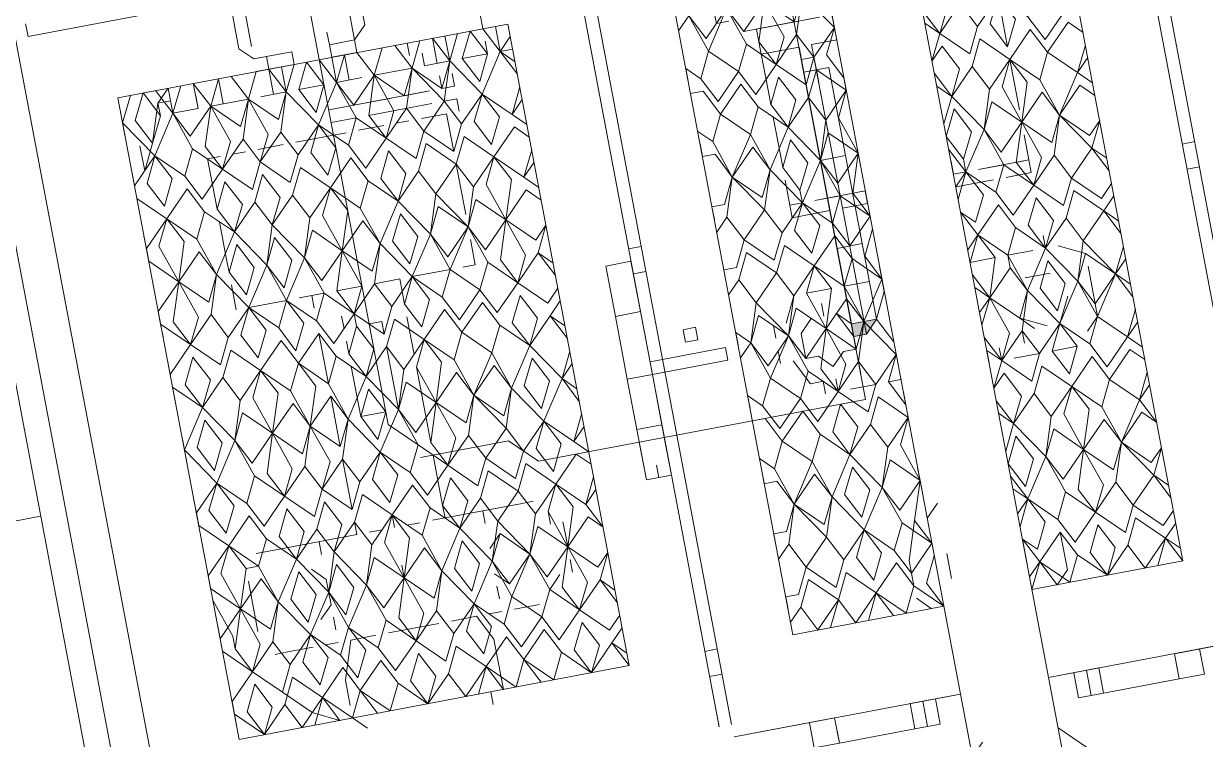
# Model space of a CAD drawing. Extents: x 407440 to 411585, y 6041728 to 6045069.
# Drawn here: x 410421.97 to 410427.27, y 6044262.48 to 6044265.69 of the extents above; entities that cross this region are included whole.
import ezdxf

# ---------------------------------------------------------------- set-up
doc = ezdxf.new("R2010")
doc.units = 0
doc.header["$LTSCALE"] = 5
doc.linetypes.add('foc-TIELINE', pattern=[1.875, 1.25, -0.625])
for name, color, linetype in [('P-BUFFER-PURPLE', 187, 'foc-TIELINE'), ('P-PROPOSED-EXISTING-H', 59, 'Continuous'), ('T-TIE', 201, 'foc-TIELINE')]:
    doc.layers.add(name, color=color, linetype=linetype)

# ---------------------------------------------------------------- blocks, each defined once
blk = doc.blocks.new('P-RIG-877')
at = {"layer": 'T-TIE', "linetype": 'ByBlock', "lineweight": 18}
for points in [[(0.9759, -12.1237), (0.2526, -12.1237)], [(0.5396, -12.1237), (0.5396, -12.1351)], [(0.5626, -12.1351), (0.5626, -12.1237)], [(0.2641, -12.3418), (0.2526, -12.3418), (0.2526, -12.1351), (0.9759, -12.1351), (0.9644, -12.1351)], [(0.9873, -12.3418), (0.9873, -12.2959), (1.0103, -12.2959), (1.0103, -12.227), (0.9873, -12.227), (0.9873, -12.1351)], [(0.8611, -12.3073), (0.8955, -12.3073), (0.907, -12.3188), (0.884, -12.3303), (0.907, -12.3418), (0.907, -12.204), (0.3215, -12.204), (0.3215, -12.3418), (0.3215, -12.204), (0.3444, -12.2155), (0.3215, -12.227)], [(0.3215, -12.2385), (0.3444, -12.2499), (0.3789, -12.2729), (0.4018, -12.2614), (0.4248, -12.2729), (0.4018, -12.2844), (0.3789, -12.2729), (0.4018, -12.2499), (0.4248, -12.2385), (0.4018, -12.2155), (0.3789, -12.2385), (0.4018, -12.2499), (0.3789, -12.2385), (0.4018, -12.2155), (0.3789, -12.204)], [(0.4822, -12.204), (0.4707, -12.2155), (0.4937, -12.2385), (0.4592, -12.2155), (0.4363, -12.2385), (0.4133, -12.2155), (0.4248, -12.204)], [(0.4363, -12.204), (0.4592, -12.2155), (0.4363, -12.2385), (0.4592, -12.2499), (0.4937, -12.2385), (0.5166, -12.2499), (0.4937, -12.2729), (0.4707, -12.2499), (0.4937, -12.2385), (0.5166, -12.2155), (0.5052, -12.204), (0.5281, -12.2155), (0.5396, -12.204)], [(0.4477, -12.204), (0.4592, -12.2155), (0.4707, -12.204)], [(0.5511, -12.204), (0.5281, -12.2155), (0.5511, -12.2385), (0.574, -12.2155), (0.5626, -12.204)], [(0.62, -12.204), (0.6429, -12.2155), (0.6085, -12.2385), (0.5855, -12.2155), (0.5626, -12.2385), (0.5855, -12.2499), (0.6085, -12.2385), (0.6429, -12.2499), (0.6085, -12.2729), (0.5855, -12.2499), (0.6085, -12.2385), (0.5855, -12.2155), (0.6085, -12.204)], [(0.6774, -12.204), (0.7003, -12.2155), (0.6774, -12.2385), (0.7003, -12.2499), (0.6774, -12.2729), (0.6429, -12.2959), (0.6085, -12.3073), (0.5855, -12.2959), (0.6085, -12.2729), (0.5855, -12.2844), (0.5626, -12.2729), (0.5855, -12.2614), (0.6085, -12.2729), (0.6429, -12.2959), (0.6774, -12.3073), (0.7003, -12.3303), (0.7233, -12.3073), (0.7003, -12.2959), (0.6774, -12.3073), (0.7003, -12.2959), (0.6774, -12.2729), (0.6544, -12.2614)], [(0.574, -12.204), (0.5855, -12.2155), (0.597, -12.204)], [(0.6774, -12.2729), (0.6429, -12.2499), (0.6774, -12.2385), (0.7003, -12.2499), (0.7233, -12.2385), (0.7003, -12.2155), (0.6774, -12.2385), (0.6429, -12.2155), (0.62, -12.2385), (0.6429, -12.2499), (0.6659, -12.2385), (0.6429, -12.2155), (0.6659, -12.204)], [(0.6314, -12.204), (0.6429, -12.2155), (0.6544, -12.204)], [(0.6888, -12.204), (0.7003, -12.2155), (0.7118, -12.204)], [(0.7807, -12.3418), (0.7577, -12.3303), (0.7348, -12.3073), (0.7577, -12.2959), (0.7348, -12.2729), (0.7118, -12.2959), (0.7348, -12.3073), (0.7577, -12.2959), (0.7922, -12.3073), (0.8266, -12.2959), (0.8496, -12.3073), (0.8725, -12.2959), (0.8496, -12.2729), (0.8266, -12.2614), (0.7922, -12.2729), (0.7692, -12.2499), (0.7922, -12.2385), (0.7577, -12.2499), (0.7348, -12.2385), (0.7118, -12.2499), (0.7348, -12.2729), (0.7577, -12.2499), (0.7348, -12.2385), (0.7118, -12.2155), (0.7233, -12.204)], [(0.8955, -12.3418), (0.884, -12.3303), (0.8611, -12.3418), (0.8725, -12.3303), (0.8496, -12.3188), (0.8266, -12.3303), (0.8496, -12.3073), (0.8266, -12.2959), (0.8496, -12.2729), (0.8266, -12.2844), (0.7922, -12.2729), (0.8151, -12.2499), (0.7922, -12.2385), (0.7577, -12.2155), (0.7348, -12.204)], [(0.7462, -12.204), (0.7577, -12.2155), (0.7807, -12.204), (0.7692, -12.2155), (0.7922, -12.2385), (0.8151, -12.2155), (0.8037, -12.204), (0.8266, -12.2155), (0.8381, -12.204)], [(0.8496, -12.204), (0.8266, -12.2155), (0.8496, -12.2385), (0.8725, -12.2155), (0.8611, -12.204)], [(0.8725, -12.204), (0.884, -12.2155), (0.8955, -12.204)], [(0.907, -12.204), (0.884, -12.2155), (0.907, -12.227)], [(0.9873, -12.227), (1.0103, -12.227), (1.0103, -12.204), (0.9873, -12.204)], [(0.7577, -12.2155), (0.7348, -12.2385), (0.7577, -12.2155)], [(1.0103, -12.227), (0.9988, -12.227)], [(0.62, -12.2385), (0.6085, -12.2614)], [(0.6888, -12.2499), (0.6774, -12.2385), (0.6659, -12.2385), (0.6544, -12.2385), (0.6314, -12.2385)], [(0.6314, -12.2385), (0.6314, -12.2385)], [(0.907, -12.2385), (0.884, -12.2499), (0.907, -12.2729), (0.884, -12.2959), (0.907, -12.3073)], [(0.6888, -12.2614), (0.6888, -12.2614)], [(0.7003, -12.2844), (0.7003, -12.2614)], [(0.8381, -12.3418), (0.8266, -12.3303), (0.7922, -12.3073), (0.8151, -12.2959), (0.7922, -12.2729), (0.7577, -12.2614), (0.7348, -12.2729), (0.7577, -12.2844), (0.7922, -12.2729), (0.7692, -12.2959), (0.7922, -12.3073), (0.7577, -12.3303), (0.7462, -12.3418)], [(0.3789, -12.3188), (0.4018, -12.3303), (0.3903, -12.3418), (0.3789, -12.3418), (0.3789, -12.3188), (0.3444, -12.3303), (0.3674, -12.3073), (0.3444, -12.2959), (0.3789, -12.2729), (0.4018, -12.2959), (0.3789, -12.3073), (0.4018, -12.3303), (0.4248, -12.3073), (0.4018, -12.2959), (0.3789, -12.3073), (0.3444, -12.2959), (0.3215, -12.3073)], [(0.3903, -12.2729), (0.3903, -12.2959), (0.3903, -12.2729), (0.4248, -12.2729)], [(0.4822, -12.2729), (0.4363, -12.2729)], [(0.5052, -12.2729), (0.5281, -12.2729), (0.5281, -12.2844)], [(0.5281, -12.2959), (0.5281, -12.3188), (0.5281, -12.2729), (0.5166, -12.2729)], [(0.5396, -12.2844), (0.5396, -12.2959), (0.5396, -12.2729), (0.5281, -12.2729), (0.5396, -12.2729)], [(0.6085, -12.2729), (0.597, -12.2729)], [(0.6314, -12.2729), (0.6314, -12.2844), (0.6314, -12.2959)], [(0.62, -12.3073), (0.6085, -12.3073), (0.6085, -12.2844)], [(0.6774, -12.2844), (0.6659, -12.3073), (0.6429, -12.2959), (0.6659, -12.3073), (0.6774, -12.2959)], [(0.597, -12.3418), (0.5855, -12.3303), (0.5626, -12.3073), (0.5855, -12.2959), (0.6085, -12.3073), (0.5855, -12.3303), (0.6085, -12.3188), (0.6429, -12.3303), (0.62, -12.3073), (0.6429, -12.2959), (0.6659, -12.3073), (0.6429, -12.3303), (0.6774, -12.3188), (0.7003, -12.3303), (0.6774, -12.3418)], [(0.6314, -12.2959), (0.6314, -12.2959)], [(0.7003, -12.3188), (0.7003, -12.2959)], [(1.0103, -12.2959), (1.0103, -12.3073)], [(1.0333, -12.4107), (1.0677, -12.4451), (1.1251, -12.4566), (1.171, -12.4222), (1.1825, -12.3762), (1.171, -12.3303), (1.1251, -12.2959), (1.0677, -12.3073), (1.0333, -12.3418)], [(0.8496, -12.3073), (0.8266, -12.3303), (0.8151, -12.3418)], [(0.9873, -12.3073), (1.0103, -12.3073), (1.0103, -12.3188), (0.9873, -12.3188)], [(0.4363, -12.3418), (0.4592, -12.3303), (0.4363, -12.3188), (0.4133, -12.3303), (0.4248, -12.3418), (0.4018, -12.3303), (0.3789, -12.3418)], [(0.6085, -12.3188), (0.6085, -12.3418), (0.5855, -12.3303), (0.5626, -12.3418), (0.574, -12.3303), (0.5511, -12.3188), (0.5281, -12.3303), (0.5511, -12.3418)], [(0.7003, -12.3418), (0.6888, -12.3418), (0.7003, -12.3303), (0.7233, -12.3418), (0.7118, -12.3303), (0.7348, -12.3188), (0.7577, -12.3303), (0.7348, -12.3418)], [(0.4822, -12.3418), (0.4592, -12.3303), (0.4477, -12.3418)], [(0.5396, -12.3418), (0.5281, -12.3303), (0.5052, -12.3418)], [(0.5166, -12.3303), (0.5281, -12.3303), (0.5281, -12.3418), (0.5166, -12.3418)], [(0.62, -12.3418), (0.6429, -12.3303), (0.6659, -12.3418)], [(0.6544, -12.3418), (0.6429, -12.3303), (0.6314, -12.3418)], [(0.7003, -12.3303), (0.6888, -12.3303)], [(0.8496, -12.3418), (0.8266, -12.3303), (0.8037, -12.3418)], [(1.0677, -12.4222), (-0.1148, -12.4222), (-0.1148, -12.3418), (1.0677, -12.3418)], [(0.884, -12.3418), (0.8611, -12.3418)], [(0.8151, -12.4107), (0.8266, -12.4222)], [(0.8611, -12.4107), (0.884, -12.4107)], [(0.287, -12.4222), (0.2985, -12.4222), (0.31, -12.4222), (0.3215, -12.4222), (0.31, -12.4222), (0.3215, -12.4222), (0.3215, -12.5599), (0.907, -12.5599), (0.907, -12.4222), (0.884, -12.4451), (0.907, -12.4566)], [(0.4937, -12.4566), (0.4592, -12.4451), (0.4363, -12.4566), (0.4592, -12.4451), (0.4363, -12.4222), (0.4133, -12.4451), (0.4133, -12.4566), (0.4018, -12.4566), (0.4133, -12.4566), (0.4018, -12.4566), (0.3903, -12.4566), (0.3903, -12.491), (0.3789, -12.491), (0.3444, -12.4796), (0.3674, -12.4566), (0.3444, -12.4451), (0.3215, -12.4566)], [(0.6544, -12.4451), (0.4018, -12.4451), (0.3789, -12.4566), (0.3444, -12.4451), (0.3789, -12.4222), (0.4018, -12.4336), (0.4248, -12.4222), (0.4363, -12.4222), (0.4592, -12.4336), (0.4937, -12.4222), (0.5052, -12.4222)], [(0.3559, -12.4451), (0.3559, -12.4222), (0.3674, -12.4222), (0.3789, -12.4222), (0.4018, -12.4451)], [(0.4133, -12.4336), (0.4133, -12.4566), (0.6429, -12.4566), (0.6429, -12.4336), (0.4133, -12.4336), (0.4133, -12.4566), (0.4018, -12.4566), (0.4018, -12.4451), (0.4133, -12.4451), (0.4018, -12.4451), (0.4133, -12.4451), (0.4133, -12.4566), (0.4133, -12.4451), (0.4248, -12.4451), (0.4133, -12.4451), (0.4018, -12.4451), (0.4133, -12.4451), (0.4018, -12.4451), (0.3903, -12.4451), (0.3903, -12.4222), (0.3903, -12.4451), (0.4018, -12.4451), (0.3903, -12.4451), (0.4018, -12.4451), (0.3903, -12.4451)], [(0.4822, -12.4222), (0.4937, -12.4222), (0.5281, -12.4336)], [(0.5396, -12.4336), (0.5396, -12.4451), (0.5396, -12.4222), (0.5281, -12.4222), (0.5281, -12.4336), (0.5511, -12.4222)], [(0.5281, -12.4451), (0.5281, -12.4681), (0.5281, -12.4222)], [(0.5626, -12.4222), (0.5855, -12.4336), (0.6085, -12.4222), (0.597, -12.4222), (0.6085, -12.4222), (0.62, -12.4222), (0.6429, -12.4336), (0.6544, -12.4451), (0.6544, -12.4566), (0.6429, -12.4566)], [(0.7118, -12.4222), (0.7233, -12.4222), (0.7003, -12.4336), (0.6774, -12.4222), (0.6429, -12.4451), (0.6774, -12.4566), (0.6888, -12.4566)], [(0.6429, -12.4336), (0.6659, -12.4222)], [(0.6774, -12.4566), (0.7003, -12.4796), (0.7233, -12.4566), (0.7003, -12.4451), (0.6774, -12.4222)], [(0.7003, -12.4336), (0.7003, -12.4222)], [(0.7807, -12.4222), (0.7922, -12.4222), (0.8151, -12.4451), (0.7922, -12.4566), (0.7692, -12.4451), (0.7922, -12.4222), (0.7577, -12.4336), (0.7348, -12.4222)], [(0.8037, -12.4222), (0.7922, -12.4222), (0.8266, -12.4336), (0.8496, -12.4222), (0.8266, -12.4451), (0.8496, -12.4566), (0.8725, -12.4451), (0.8496, -12.4222)], [(0.8611, -12.4222), (0.884, -12.4336), (0.907, -12.4222), (0.8955, -12.4222)], [(0.9873, -12.6288), (0.9873, -12.4222), (0.9873, -12.4681), (0.9873, -12.4222), (0.9873, -12.6288), (0.9873, -12.537), (1.0103, -12.537), (1.0103, -12.5599), (0.9873, -12.5599)], [(0.3674, -12.4451), (0.3674, -12.4336), (0.3674, -12.491), (0.3789, -12.491), (0.4018, -12.4796), (0.3789, -12.4681), (0.3444, -12.4796), (0.3215, -12.4681), (0.3444, -12.4681), (0.3444, -12.4451)], [(0.4937, -12.4336), (0.4937, -12.4566), (0.4592, -12.4796), (0.4363, -12.4566), (0.4133, -12.4451)], [(0.574, -12.4336), (0.574, -12.4566)], [(0.6085, -12.4566), (0.6085, -12.4336)], [(0.8266, -12.4336), (0.8611, -12.4451), (0.884, -12.4451)], [(0.8955, -12.4451), (0.907, -12.4336)], [(0.6085, -12.491), (0.6429, -12.4796), (0.6085, -12.4681), (0.6085, -12.491), (0.5855, -12.4796), (0.6085, -12.4566), (0.5855, -12.4451), (0.5626, -12.4566), (0.5855, -12.4796), (0.6085, -12.4681)], [(0.6774, -12.4566), (0.7003, -12.4451), (0.6774, -12.4566)], [(0.7003, -12.4681), (0.7003, -12.4451)], [(1.0103, -12.4681), (1.0103, -12.4451), (0.9873, -12.4451)], [(0.6888, -12.8584), (0.6888, -12.7781), (0.7118, -12.7551), (0.7118, -12.4566), (-1.7795, -12.4566), (-1.7795, -12.7551), (-1.7566, -12.7781), (-1.7566, -12.8584), (-1.7336, -12.8814), (0.6544, -12.8814), (0.6774, -12.8584), (0.6429, -12.8699), (0.6659, -12.8584), (0.6429, -12.8355), (0.62, -12.8584), (0.6429, -12.8699), (0.5855, -12.8699)], [(0.3674, -12.4566), (0.3674, -12.5025), (0.3444, -12.514), (0.3789, -12.5025), (0.4018, -12.514), (0.4248, -12.5025), (0.4018, -12.4796), (0.3789, -12.5025), (0.4018, -12.514), (0.3789, -12.537), (0.4018, -12.5484), (0.3903, -12.5599), (0.4018, -12.5599)], [(0.3903, -12.4796), (0.3903, -12.4566)], [(0.5396, -12.491), (0.5396, -12.4566), (0.5396, -12.491), (0.5281, -12.491), (0.5281, -12.4796), (0.5166, -12.4796)], [(0.62, -12.4566), (0.6085, -12.4566)], [(0.6314, -12.491), (0.6429, -12.5025), (0.6659, -12.5025), (0.6659, -12.491), (0.6774, -12.4796), (0.6659, -12.4681), (0.6659, -12.4566), (0.6429, -12.4566), (0.6314, -12.4681), (0.6544, -12.4566)], [(0.6659, -12.4681), (0.6659, -12.4566)], [(1.0103, -12.4566), (0.9873, -12.4566)], [(0.907, -12.4681), (0.884, -12.4796), (0.907, -12.491)], [(0.9873, -12.4681), (1.0103, -12.4681), (1.0103, -12.537), (0.9873, -12.537)], [(0.3559, -12.491), (0.3444, -12.491), (0.3215, -12.491), (0.3444, -12.4796), (0.3674, -12.5025)], [(0.3444, -12.4796), (0.3444, -12.514), (0.3789, -12.537), (0.3444, -12.5484), (0.3674, -12.537), (0.3444, -12.514), (0.3215, -12.5255), (0.3444, -12.514), (0.3215, -12.5025), (0.3444, -12.514)], [(0.7003, -12.4796), (0.6888, -12.4796)], [(0.907, -12.5025), (0.884, -12.4796), (0.8611, -12.5025), (0.884, -12.514), (0.907, -12.5025), (0.884, -12.514), (0.8611, -12.537), (0.884, -12.5484), (0.907, -12.537), (0.884, -12.514), (0.907, -12.5255)], [(0.4363, -12.491), (0.4248, -12.491), (0.3903, -12.491)], [(0.4937, -12.491), (0.4822, -12.491), (0.4477, -12.491)], [(0.5052, -12.491), (0.5281, -12.491), (0.5166, -12.491), (0.5281, -12.491)], [(0.6085, -12.491), (0.6085, -12.491)], [(0.7003, -12.491), (0.6888, -12.491), (0.6888, -12.5025), (0.6659, -12.514)], [(0.6085, -12.5025), (0.6314, -12.514)], [(0.8266, -12.5599), (0.8151, -12.5599), (0.8151, -12.5484), (0.7922, -12.537), (0.7577, -12.514), (0.7348, -12.537), (0.7118, -12.514), (0.7348, -12.5025), (0.7577, -12.514), (0.7348, -12.537), (0.7577, -12.5484), (0.7922, -12.537), (0.7692, -12.5484), (0.7692, -12.5599), (0.7577, -12.5599)], [(0.3559, -12.514), (0.3559, -12.5255), (0.3444, -12.5255), (0.3444, -12.5484), (0.3559, -12.5599)], [(0.4363, -12.537), (0.4592, -12.514), (0.4363, -12.537)], [(0.5855, -12.5599), (0.574, -12.5599), (0.574, -12.5484), (0.5511, -12.537), (0.5281, -12.514), (0.4937, -12.537), (0.5281, -12.5484), (0.5396, -12.5599)], [(0.6429, -12.5255), (0.6314, -12.5255)], [(0.6659, -12.5255), (0.6544, -12.5255)], [(0.4477, -12.5599), (0.4592, -12.5484), (0.4363, -12.537), (0.4133, -12.5484), (0.4133, -12.5599)], [(0.5281, -12.5599), (0.5166, -12.5599), (0.5166, -12.5484), (0.4937, -12.537), (0.4707, -12.5484), (0.4707, -12.5599), (0.4592, -12.5599)], [(0.5281, -12.5484), (0.5511, -12.537), (0.5281, -12.5484)], [(0.6429, -12.5599), (0.6314, -12.5599), (0.6429, -12.5484), (0.6085, -12.537), (0.5855, -12.5484), (0.597, -12.5599)], [(0.7003, -12.5599), (0.6888, -12.5599), (0.7003, -12.5484), (0.6774, -12.537), (0.6429, -12.5484), (0.6544, -12.5599)], [(0.7462, -12.5599), (0.7577, -12.5484), (0.7348, -12.537), (0.7118, -12.5484), (0.7118, -12.5599)], [(0.884, -12.5599), (0.8725, -12.5599), (0.8725, -12.5484), (0.8496, -12.537), (0.8266, -12.5484), (0.8381, -12.5599)], [(0.907, -12.537), (0.884, -12.5484), (0.8955, -12.5599)], [(1.0103, -12.537), (0.9988, -12.537)], [(0.6429, -12.6403), (0.6429, -12.5714), (0.6544, -12.5714), (0.6544, -12.6403), (0.6544, -12.6632), (0.7003, -12.6632)], [(0.9644, -12.6288), (0.9759, -12.6288), (0.2526, -12.6288), (0.2411, -12.6288)], [(0.5396, -12.6288), (0.5396, -12.6403)], [(0.5626, -12.6403), (0.5626, -12.6288)], [(0.907, -12.6403), (0.907, -12.6288)], [(0.9299, -12.6403), (0.9299, -12.6288)], [(0.2411, -12.6403), (0.2526, -12.6403), (0.9759, -12.6403), (0.9644, -12.6403)], [(0.2526, -12.6403), (0.2526, -13.134), (0.2411, -13.134)], [(0.5511, -12.6403), (0.597, -12.6403), (0.6544, -12.6403), (0.7003, -12.6403), (0.7462, -12.6403), (0.7118, -12.6403)], [(0.7118, -12.6632), (0.7462, -12.6632), (0.7003, -12.6632), (0.6544, -12.6632), (0.597, -12.6632), (0.5511, -12.6632), (0.597, -12.6632), (0.597, -12.6403), (0.5511, -12.6403), (0.5511, -12.6632), (0.597, -12.6632)], [(0.597, -12.6403), (0.5511, -12.6403), (0.5511, -12.6632)], [(0.6544, -12.6632), (0.7003, -12.6632), (0.7003, -12.6403)], [(0.6544, -12.6403), (0.7003, -12.6403), (0.6544, -12.6403)], [(0.7462, -12.6403), (0.7462, -12.6632), (0.7462, -12.6403)], [(0.7462, -12.6518), (0.7348, -12.6518)], [(0.3215, -13.0651), (0.907, -13.0651), (0.907, -12.7092), (0.3215, -12.7092), (0.3215, -13.0651), (0.3215, -12.7092)], [(0.3329, -12.7092), (0.3444, -12.7206), (0.3559, -12.7092)], [(0.3674, -12.7092), (0.3444, -12.7206), (0.3789, -12.7436), (0.3444, -12.7666), (0.3789, -12.7781), (0.4018, -12.7666), (0.4248, -12.7781), (0.4018, -12.801), (0.3789, -12.7781), (0.4018, -12.7666), (0.3789, -12.7436), (0.4018, -12.7551), (0.4248, -12.7436), (0.4018, -12.7321), (0.3789, -12.7436), (0.4018, -12.7206), (0.3789, -12.7092)], [(0.3444, -12.7206), (0.3444, -12.7092)], [(0.3903, -12.7092), (0.4018, -12.7206), (0.4133, -12.7092)], [(0.5281, -12.8355), (0.4937, -12.8125), (0.5166, -12.801), (0.4937, -12.7781), (0.4707, -12.801), (0.4937, -12.8125), (0.5281, -12.801), (0.5511, -12.8125), (0.574, -12.801), (0.5511, -12.7781), (0.5281, -12.801), (0.5511, -12.7781), (0.5281, -12.7666), (0.4937, -12.7781), (0.5166, -12.7666), (0.4937, -12.7436), (0.4592, -12.7321), (0.4363, -12.7436), (0.4133, -12.7206), (0.4248, -12.7092)], [(0.4363, -12.7092), (0.4592, -12.7206), (0.4363, -12.7436), (0.4592, -12.7551), (0.4937, -12.7436), (0.4707, -12.7666), (0.4937, -12.7781), (0.4592, -12.7666), (0.4363, -12.7781), (0.4592, -12.7666), (0.4363, -12.7436), (0.4133, -12.7666), (0.4363, -12.7781), (0.4592, -12.801), (0.4363, -12.8125), (0.4592, -12.801), (0.4937, -12.8125), (0.4592, -12.8355), (0.4363, -12.8469), (0.4133, -12.8355), (0.4363, -12.824), (0.4592, -12.8355), (0.4363, -12.8125), (0.4133, -12.801), (0.4363, -12.7781), (0.4592, -12.801), (0.4937, -12.7781), (0.5281, -12.801), (0.5511, -12.8125), (0.5281, -12.8355), (0.5511, -12.8469), (0.574, -12.8355), (0.5511, -12.824), (0.5281, -12.8355), (0.5511, -12.8584), (0.5281, -12.8699), (0.4937, -12.8584), (0.5281, -12.8355), (0.5281, -12.801)], [(0.4477, -12.7092), (0.4592, -12.7206), (0.4707, -12.7092)], [(0.4822, -12.7092), (0.4707, -12.7206), (0.4937, -12.7436), (0.5166, -12.7206), (0.5052, -12.7092), (0.5281, -12.7206), (0.5511, -12.7092)], [(0.5626, -12.7092), (0.574, -12.7206), (0.5511, -12.7436), (0.5281, -12.7321), (0.4937, -12.7436), (0.5281, -12.7551), (0.5511, -12.7436), (0.5281, -12.7206), (0.5396, -12.7092)], [(0.6085, -12.7092), (0.5855, -12.7206), (0.6085, -12.7436), (0.5855, -12.7321), (0.5626, -12.7436), (0.5855, -12.7551), (0.6085, -12.7436), (0.6429, -12.7206), (0.62, -12.7092)], [(0.574, -12.7092), (0.5855, -12.7206), (0.597, -12.7092)], [(0.6314, -12.7092), (0.6429, -12.7206), (0.6544, -12.7092)], [(0.6659, -12.7092), (0.6429, -12.7206), (0.6774, -12.7436), (0.7003, -12.7206), (0.6774, -12.7092)], [(0.6888, -12.7092), (0.7003, -12.7206), (0.7118, -12.7092)], [(0.7233, -12.7092), (0.7118, -12.7206), (0.7348, -12.7436), (0.7577, -12.7666), (0.7348, -12.7781), (0.7577, -12.7666), (0.7922, -12.7781), (0.7692, -12.801), (0.7922, -12.8125), (0.7577, -12.8355), (0.7348, -12.8125), (0.7577, -12.801), (0.7922, -12.8125), (0.8266, -12.801), (0.8496, -12.8125), (0.8266, -12.8355), (0.8496, -12.824), (0.8725, -12.8355), (0.8496, -12.8469), (0.8266, -12.8355), (0.8496, -12.8584), (0.8266, -12.8699), (0.8496, -12.8929), (0.8725, -12.8699), (0.8496, -12.8584), (0.8266, -12.8699), (0.7922, -12.8584), (0.8266, -12.8355), (0.7922, -12.8125), (0.8151, -12.801), (0.7922, -12.7781), (0.7577, -12.801), (0.7348, -12.7781), (0.7118, -12.7666), (0.7348, -12.7436), (0.7577, -12.7206), (0.7348, -12.7092)], [(0.8381, -12.7092), (0.8266, -12.7206), (0.8037, -12.7092), (0.8151, -12.7206), (0.7922, -12.7436), (0.8266, -12.7321), (0.8496, -12.7436), (0.8266, -12.7551), (0.7922, -12.7436), (0.7577, -12.7321), (0.7348, -12.7436), (0.7577, -12.7551), (0.7692, -12.7551)], [(0.7462, -12.7092), (0.7577, -12.7206), (0.7807, -12.7092), (0.7692, -12.7206), (0.7922, -12.7436), (0.7577, -12.7551)], [(0.8496, -12.7092), (0.8266, -12.7206), (0.8496, -12.7436), (0.8725, -12.7206), (0.8611, -12.7092)], [(0.8725, -12.7092), (0.884, -12.7206), (0.8955, -12.7092)], [(0.907, -12.7092), (0.884, -12.7206), (0.907, -12.7436), (0.884, -12.7666), (0.907, -12.7781)], [(0.31, -12.7321), (0.3215, -12.7321), (0.3444, -12.7206), (0.3215, -12.7206)], [(0.3329, -12.7321), (0.3444, -12.7321), (0.3444, -12.7551)], [(0.7922, -12.7436), (0.7807, -12.7436), (0.7692, -12.7436)], [(0.8151, -12.7436), (0.8037, -12.7436)], [(0.3215, -12.7666), (0.3444, -12.7666), (0.3215, -12.7551)], [(0.8266, -12.7666), (0.8151, -12.7551)], [(0.3444, -12.7781), (0.3215, -12.7781), (0.3444, -12.7666), (0.3674, -12.7781), (0.3444, -12.801), (0.3215, -12.7895), (0.3444, -12.801), (0.3215, -12.8125), (0.3444, -12.801), (0.3674, -12.8125), (0.3444, -12.8355), (0.3789, -12.824), (0.4018, -12.8355), (0.3789, -12.8469), (0.3444, -12.8355), (0.3215, -12.824), (0.3444, -12.8355), (0.3215, -12.8469), (0.31, -12.8469), (0.31, -12.8699)], [(0.3444, -12.7666), (0.3444, -12.7895), (0.3329, -12.7895)], [(0.3559, -12.7666), (0.3674, -12.7666), (0.3674, -12.7781), (0.3559, -12.7781)], [(0.3789, -12.7781), (0.3789, -12.7666), (0.3903, -12.7666), (0.3789, -12.7666)], [(0.7462, -12.8584), (0.7462, -12.7781), (0.7462, -12.7666)], [(0.8381, -12.7666), (0.8381, -12.7666)], [(0.4248, -12.7781), (0.3903, -12.7781)], [(0.4822, -12.7781), (0.4363, -12.7781)], [(0.5052, -12.7781), (0.5281, -12.7781), (0.5281, -12.7895)], [(0.8381, -12.801), (0.8381, -12.7781)], [(0.8381, -12.7781), (0.8381, -12.7781)], [(0.3674, -12.8125), (0.3674, -12.7895), (0.3674, -12.8584), (0.3674, -12.8814), (0.3674, -12.8699)], [(0.3789, -12.8469), (0.3789, -12.7895)], [(0.907, -12.7895), (0.884, -12.801), (0.907, -12.8125)], [(0.3329, -12.801), (0.3215, -12.801)], [(0.3444, -12.801), (0.3444, -12.8355)], [(0.7692, -12.801), (0.7807, -12.8125)], [(0.8037, -12.8125), (0.8151, -12.801)], [(0.7922, -12.8125), (0.7922, -12.8125)], [(0.8381, -12.824), (0.8381, -12.8125)], [(0.3674, -12.824), (0.3674, -12.8469)], [(0.7462, -12.8929), (0.7348, -12.8929), (0.7118, -12.9158), (0.7348, -12.9273), (0.7577, -12.9503), (0.7348, -12.9388), (0.7118, -12.9503), (0.7348, -12.9617), (0.7577, -12.9503), (0.7922, -12.9617), (0.8266, -12.9847), (0.8496, -12.9617), (0.8266, -12.9503), (0.7922, -12.9617), (0.8151, -12.9503), (0.7922, -12.9388), (0.7692, -12.9503), (0.7922, -12.9617), (0.7577, -12.9847), (0.7348, -12.9617), (0.7577, -12.9503), (0.7922, -12.9273), (0.7577, -12.9158), (0.7348, -12.9273), (0.7577, -12.9158), (0.7348, -12.8929), (0.7577, -12.9043), (0.7922, -12.8929), (0.7577, -12.8814), (0.7348, -12.8929), (0.7577, -12.8699), (0.7348, -12.8584), (0.7577, -12.8355), (0.7348, -12.8469), (0.7118, -12.8355), (0.7348, -12.824), (0.7577, -12.8355), (0.7922, -12.8584), (0.7692, -12.8699), (0.7922, -12.8929)], [(0.8381, -12.8584), (0.8381, -12.8355), (0.8611, -12.824), (0.907, -12.824), (0.884, -12.8355), (0.907, -12.8469)], [(0.31, -12.8469), (0.2985, -12.8355), (0.2641, -12.8355), (0.2526, -12.8355)], [(0.3444, -12.8584), (0.3215, -12.8584), (0.3444, -12.8699), (0.3674, -12.8584), (0.3444, -12.8355), (0.3215, -12.8469), (0.3215, -12.8699)], [(0.907, -12.8584), (0.884, -12.8699), (0.8611, -12.8584), (0.884, -12.8355), (0.907, -12.8584), (0.884, -12.8699), (0.907, -12.8929), (0.884, -12.9158), (0.907, -12.9273)], [(0.9185, -12.8355), (0.907, -12.8355)], [(0.3215, -12.8469), (0.31, -12.8469), (0.2985, -12.8469), (0.287, -12.8469)], [(0.3444, -12.8469), (0.3444, -12.8699)], [(0.5511, -12.8469), (0.5396, -12.8469), (0.5281, -12.8469), (0.5281, -12.8699)], [(0.597, -12.8469), (0.5626, -12.8469)], [(0.6774, -12.8469), (0.6085, -12.8469)], [(0.7462, -12.8469), (0.7348, -12.8469), (0.7233, -12.8469), (0.6888, -12.8469)], [(0.3789, -12.8814), (0.3789, -12.8584)], [(0.6085, -12.8584), (0.5855, -12.8699), (0.6085, -12.8584)], [(0.6429, -12.8699), (0.6774, -12.8929), (0.7003, -12.8699), (0.6774, -12.8584)], [(0.7807, -12.8929), (0.7922, -12.8929), (0.8151, -12.9158), (0.7922, -12.9273), (0.8266, -12.9158), (0.8496, -12.9273), (0.8266, -12.9158), (0.8496, -12.8929), (0.8266, -12.9043), (0.7922, -12.8929), (0.7692, -12.9158), (0.7922, -12.9273), (0.8266, -12.9503), (0.8496, -12.9273), (0.8725, -12.9158), (0.8496, -12.8929), (0.8266, -12.8814), (0.7922, -12.8929), (0.8151, -12.8699), (0.7922, -12.8584), (0.7577, -12.8699), (0.7348, -12.8584), (0.7118, -12.8699), (0.7348, -12.8929)], [(0.3215, -12.8814), (0.3444, -12.8699), (0.3215, -12.8699), (0.31, -12.8699), (0.2985, -12.8699)], [(0.3903, -12.9158), (0.3903, -12.8699), (0.3903, -12.8814)], [(0.574, -12.8699), (0.5626, -12.8699), (0.5626, -12.8814)], [(0.7462, -12.8814), (0.7462, -12.8699)], [(0.8381, -12.9158), (0.8381, -12.8699)], [(0.3444, -12.8814), (0.3444, -12.9043)], [(0.5281, -12.8814), (0.5281, -12.9043)], [(0.597, -12.9043), (0.6429, -12.9043), (0.6429, -12.8814)], [(0.5626, -12.8929), (0.5511, -12.8929)], [(0.7577, -13.0191), (0.7577, -13.0306), (0.7348, -13.0421), (0.7577, -13.0191), (0.7348, -13.0077), (0.7118, -13.0191), (0.7348, -13.0421), (0.7118, -13.0651), (0.7003, -13.0651), (0.6774, -13.0421), (0.7003, -13.0536), (0.7233, -13.0421), (0.7003, -13.0306), (0.6774, -13.0421), (0.7003, -13.0191), (0.6774, -13.0077), (0.7003, -12.9847), (0.6774, -12.9962), (0.6429, -12.9847), (0.6774, -12.9732), (0.7003, -12.9847), (0.7233, -12.9617), (0.7003, -12.9503), (0.6774, -12.9273), (0.7003, -12.9158), (0.6774, -12.8929), (0.6429, -12.9158), (0.6774, -12.9273), (0.7003, -12.9158), (0.7233, -12.9273), (0.7003, -12.9503), (0.6774, -12.9617), (0.6429, -12.9503), (0.6774, -12.9388), (0.7003, -12.9503), (0.6774, -12.9617), (0.7003, -12.9847), (0.7233, -13.0077), (0.7003, -13.0191), (0.6774, -13.0077), (0.6429, -13.0191), (0.6774, -13.0421), (0.6429, -13.0651), (0.6544, -13.0651)], [(0.3215, -12.9158), (0.3444, -12.9158), (0.3215, -12.9043), (0.31, -12.9043), (0.31, -12.9273), (0.3215, -12.9273), (0.3215, -12.9043)], [(0.574, -12.9043), (0.5855, -12.9043)], [(0.7462, -12.9158), (0.7462, -12.9043)], [(0.3215, -12.9388), (0.3444, -12.9503), (0.3789, -12.9388), (0.4018, -12.9503), (0.3789, -12.9617), (0.3444, -12.9503), (0.3674, -12.9273), (0.3444, -12.9158), (0.3215, -12.9273), (0.3444, -12.9273), (0.3329, -12.9273)], [(0.3444, -12.9158), (0.3444, -12.9388)], [(0.5281, -12.9158), (0.5281, -12.9388)], [(0.31, -12.9273), (0.31, -12.9388), (0.2985, -12.9503), (0.2641, -12.9503)], [(0.3215, -12.9732), (0.3444, -12.9847), (0.3789, -12.9962), (0.4018, -12.9847), (0.3789, -13.0077), (0.4018, -13.0191), (0.4248, -13.0077), (0.4018, -12.9847), (0.3789, -12.9732), (0.3444, -12.9847), (0.3674, -12.9617), (0.3444, -12.9503), (0.3215, -12.9617), (0.3444, -12.9503), (0.3215, -12.9388), (0.3215, -12.9273)], [(0.3903, -12.9503), (0.3903, -12.9273)], [(0.5396, -12.9273), (0.5281, -12.9273)], [(0.6085, -12.9273), (0.5626, -12.9273)], [(0.6659, -12.9273), (0.62, -12.9273)], [(0.7233, -12.9273), (0.6774, -12.9273)], [(0.7462, -13.0191), (0.7462, -13.0077), (0.7462, -12.9273), (0.7348, -12.9273)], [(0.8955, -12.9617), (0.8725, -12.9617), (0.8381, -12.9503), (0.8381, -12.9273)], [(0.2526, -12.9388), (0.2641, -12.9388), (0.2985, -12.9388), (0.287, -12.9388)], [(0.9185, -12.9503), (0.907, -12.9617), (0.884, -12.9503), (0.907, -12.9388)], [(0.3444, -12.9503), (0.3444, -12.9847)], [(0.5281, -12.9503), (0.5281, -12.9847)], [(0.3903, -12.9617), (0.3903, -12.9732)], [(0.7577, -12.9617), (0.7462, -12.9617)], [(0.8151, -12.9732), (0.8037, -12.9617), (0.7807, -12.9617), (0.7692, -12.9732)], [(0.8266, -12.9617), (0.8151, -12.9617)], [(0.8381, -12.9732), (0.8381, -12.9617)], [(0.3215, -13.0077), (0.3444, -13.0191), (0.3674, -13.0077), (0.3444, -12.9847), (0.3215, -12.9962), (0.3444, -12.9847), (0.3215, -12.9732), (0.3444, -12.9732)], [(0.8725, -13.0191), (0.8955, -12.9962), (0.907, -12.9732), (0.884, -12.9847), (0.907, -12.9962)], [(0.4363, -12.9962), (0.4248, -12.9962), (0.3903, -12.9962), (0.3903, -12.9847)], [(0.4707, -13.0651), (0.4592, -13.0651), (0.4707, -13.0651), (0.4937, -13.0421), (0.4592, -13.0536), (0.4363, -13.0421), (0.4592, -13.0191), (0.4363, -13.0077), (0.4133, -13.0191), (0.4363, -13.0421), (0.4592, -13.0306), (0.4937, -13.0421), (0.5166, -13.0191), (0.4937, -13.0077), (0.4592, -12.9847), (0.4363, -13.0077), (0.4592, -13.0191), (0.4937, -13.0077), (0.4707, -13.0191), (0.4937, -13.0421), (0.5166, -13.0651), (0.5281, -13.0651)], [(0.8381, -13.0651), (0.8266, -13.0651), (0.8496, -13.0421), (0.8725, -13.0191), (0.8496, -13.0077), (0.8266, -12.9847), (0.7922, -13.0077), (0.8266, -13.0191), (0.8496, -13.0421), (0.8725, -13.0651), (0.884, -13.0651)], [(0.8381, -13.0191), (0.8381, -13.0077), (0.8381, -12.9847)], [(0.3215, -12.9962), (0.3444, -12.9962), (0.3329, -12.9962)], [(0.3444, -12.9962), (0.3444, -13.0191)], [(0.4937, -12.9962), (0.4822, -12.9962), (0.4477, -12.9962)], [(0.5052, -12.9962), (0.5281, -12.9962), (0.5166, -12.9962)], [(0.8496, -13.0077), (0.8266, -13.0191), (0.8496, -13.0077)], [(0.907, -13.0077), (0.884, -13.0191), (0.907, -13.0421), (0.884, -13.0651), (0.8955, -13.0651)], [(0.3215, -13.0306), (0.3444, -13.0191), (0.3215, -13.0191), (0.3329, -13.0306), (0.3329, -13.0191)], [(0.8725, -13.0191), (0.8725, -13.0191)], [(0.3674, -13.0421), (0.3444, -13.0306), (0.3329, -13.0306), (0.3674, -13.0421), (0.3903, -13.0536), (0.3674, -13.0536)], [(0.7577, -13.0651), (0.7692, -13.0651), (0.7922, -13.0421), (0.8266, -13.0536), (0.8496, -13.0421), (0.8266, -13.0306), (0.7922, -13.0421), (0.7577, -13.0306)], [(0.7577, -13.0306), (0.7577, -13.0306)], [(0.8151, -13.0306), (0.7692, -13.0306)], [(0.8151, -13.0306), (0.8151, -13.0306)], [(0.4477, -13.0651), (0.4592, -13.0651), (0.4363, -13.0421), (0.4133, -13.0651), (0.4248, -13.0651), (0.4018, -13.0651), (0.3903, -13.0651), (0.4018, -13.0651), (0.3789, -13.0421), (0.3444, -13.0651), (0.3559, -13.0651)], [(0.5626, -13.0651), (0.574, -13.0651), (0.5511, -13.0421), (0.5281, -13.0651), (0.5396, -13.0651)], [(0.6429, -13.0651), (0.6314, -13.0651), (0.6429, -13.0651), (0.6085, -13.0421), (0.5855, -13.0651), (0.597, -13.0651)], [(0.7462, -13.0651), (0.7577, -13.0651), (0.7348, -13.0421), (0.7577, -13.0536), (0.7922, -13.0421), (0.8151, -13.0651), (0.8037, -13.0651)], [(0.3215, -13.0536), (0.3444, -13.0651), (0.3329, -13.0651)], [(0.7807, -13.0651), (0.8151, -13.0536), (0.8266, -13.0536)], [(0.5855, -13.0651), (0.574, -13.0651)], [(0.8266, -13.0651), (0.8151, -13.0651)], [(0.9759, -13.1454), (0.2526, -13.1454)], [(0.1148, -13.1799), (2.388, -13.1799)], [(0.2411, -13.1799), (0.2411, -13.2028), (1.0218, -13.2028), (1.0218, -13.1799), (1.0218, -13.2028)], [(0.6659, -13.2602), (0.6774, -13.2602), (0.6774, -13.2028)]]:
    blk.add_lwpolyline(points, dxfattribs=at)
for points in [[(0.9873, -12.3418), (0.9873, -12.1351)], [(0.5281, -12.2499), (0.4937, -12.2385), (0.5281, -12.2155), (0.5511, -12.2385), (0.5281, -12.2499), (0.5511, -12.2729), (0.574, -12.2499), (0.5511, -12.2385)], [(0.8266, -12.2499), (0.7922, -12.2385), (0.8266, -12.2155), (0.8496, -12.2385)], [(0.884, -12.2155), (0.8611, -12.2385), (0.884, -12.2499), (0.907, -12.2385)], [(0.4363, -12.2729), (0.4592, -12.2499), (0.4363, -12.2385), (0.4133, -12.2499)], [(0.8496, -12.2729), (0.8725, -12.2499), (0.8496, -12.2385), (0.8266, -12.2499)], [(0.4592, -12.2614), (0.4363, -12.2729), (0.4592, -12.2844), (0.4937, -12.2729)], [(0.5281, -12.2844), (0.4937, -12.2729), (0.5281, -12.2614), (0.5511, -12.2729)], [(0.6429, -12.2844), (0.6659, -12.2729), (0.6429, -12.2614), (0.62, -12.2729)], [(0.6774, -12.2729), (0.7003, -12.2844), (0.7233, -12.2729), (0.7003, -12.2614)], [(0.884, -12.2614), (0.8611, -12.2729), (0.884, -12.2844), (0.907, -12.2729)], [(0.4133, -12.2959), (0.4363, -12.3073), (0.4592, -12.2959), (0.4363, -12.2729)], [(0.4937, -12.3073), (0.5281, -12.3303), (0.5511, -12.3073), (0.5281, -12.2959), (0.4937, -12.3073), (0.5166, -12.2959), (0.4937, -12.2729), (0.4707, -12.2959)], [(0.5511, -12.2729), (0.5281, -12.2959), (0.5511, -12.3073), (0.574, -12.2959)], [(0.4592, -12.3303), (0.4937, -12.3073), (0.4592, -12.2959), (0.4363, -12.3073)], [(0.907, -12.3073), (0.884, -12.2959), (0.8611, -12.3073), (0.884, -12.3303)], [(0.5396, -12.3418), (0.5396, -12.3073)], [(0.6774, -12.3073), (0.6888, -12.3073)], [(0.4937, -12.3418), (0.5166, -12.3303), (0.4937, -12.3188), (0.4707, -12.3303)], [(0.7922, -12.3418), (0.8151, -12.3303), (0.7922, -12.3188), (0.7692, -12.3303)], [(0.4707, -12.4451), (0.4937, -12.4566), (0.5166, -12.4451), (0.4937, -12.4222)], [(0.5511, -12.4566), (0.574, -12.4451), (0.5511, -12.4222), (0.5281, -12.4451)], [(0.6085, -12.4566), (0.6429, -12.4451), (0.6085, -12.4222), (0.5855, -12.4451)], [(0.7577, -12.4451), (0.7348, -12.4566), (0.7118, -12.4451), (0.7348, -12.4222), (0.7577, -12.4451), (0.7348, -12.4566), (0.7577, -12.4796), (0.7348, -12.4681), (0.7118, -12.4796), (0.7348, -12.491), (0.7577, -12.4796), (0.7922, -12.5025), (0.8151, -12.514), (0.7922, -12.537), (0.7692, -12.514), (0.7922, -12.5025), (0.7577, -12.514), (0.7348, -12.5025), (0.7577, -12.4796), (0.7922, -12.4566), (0.8266, -12.4451), (0.8496, -12.4566), (0.8266, -12.4796), (0.7922, -12.4566)], [(0.3789, -12.4566), (0.4018, -12.4796), (0.4248, -12.4566), (0.4018, -12.4451)], [(0.574, -12.514), (0.5511, -12.537), (0.5281, -12.514), (0.5511, -12.5025), (0.5281, -12.4796), (0.5511, -12.491), (0.574, -12.4796), (0.5511, -12.4681), (0.5281, -12.4796), (0.5511, -12.4566), (0.5281, -12.4451), (0.4937, -12.4566), (0.5281, -12.4796), (0.4937, -12.5025), (0.5281, -12.514), (0.5511, -12.5025)], [(0.62, -12.4566), (0.6429, -12.4796), (0.6659, -12.4566), (0.6429, -12.4451)], [(0.8611, -12.4566), (0.884, -12.4796), (0.907, -12.4566), (0.884, -12.4451)], [(0.6085, -12.4566), (0.62, -12.4566)], [(0.4363, -12.491), (0.4592, -12.4796), (0.4363, -12.5025), (0.4592, -12.514), (0.4937, -12.5025), (0.4592, -12.4796), (0.4363, -12.4681), (0.4133, -12.4796)], [(0.4707, -12.4796), (0.4937, -12.491), (0.5166, -12.4796), (0.4937, -12.4681)], [(0.6429, -12.5484), (0.62, -12.537), (0.6429, -12.514), (0.62, -12.5025), (0.6429, -12.4796), (0.6659, -12.5025), (0.6429, -12.514), (0.6774, -12.5025), (0.7003, -12.514), (0.7233, -12.5025), (0.7003, -12.4796), (0.6774, -12.4681), (0.6429, -12.4796), (0.6774, -12.491), (0.7003, -12.4796), (0.6774, -12.5025), (0.7003, -12.514), (0.6774, -12.537), (0.6429, -12.514), (0.6659, -12.537)], [(0.8151, -12.4796), (0.7922, -12.4681), (0.7692, -12.4796), (0.7922, -12.491)], [(0.8496, -12.4681), (0.8266, -12.4796), (0.8496, -12.491), (0.8725, -12.4796)], [(0.5855, -12.514), (0.5626, -12.5025), (0.5855, -12.4796), (0.6085, -12.5025), (0.5855, -12.514), (0.6085, -12.537), (0.6429, -12.514), (0.6085, -12.5025)], [(0.62, -12.4796), (0.6314, -12.4796)], [(0.8266, -12.5484), (0.8496, -12.537), (0.8266, -12.514), (0.8496, -12.5025), (0.8725, -12.514), (0.8496, -12.537), (0.8266, -12.514), (0.8496, -12.5025), (0.8266, -12.4796), (0.7922, -12.5025), (0.8266, -12.514), (0.7922, -12.537)], [(0.4363, -12.537), (0.4592, -12.5484), (0.4937, -12.537), (0.4592, -12.514), (0.4363, -12.5025), (0.4133, -12.514)], [(0.4937, -12.537), (0.5166, -12.514), (0.4937, -12.5025), (0.4707, -12.514)], [(0.4018, -12.5484), (0.4248, -12.537), (0.4018, -12.514), (0.3789, -12.537)], [(0.5855, -12.5484), (0.6085, -12.537), (0.5855, -12.514), (0.5626, -12.537)], [(0.6774, -12.537), (0.7003, -12.5484), (0.7233, -12.537), (0.7003, -12.514)], [(0.6314, -12.5944), (0.62, -12.5944), (0.62, -12.6058), (0.6314, -12.6058)], [(0.3444, -12.7321), (0.3215, -12.7436), (0.3444, -12.7551), (0.3674, -12.7436)], [(0.62, -12.7436), (0.6429, -12.7551), (0.6659, -12.7436), (0.6429, -12.7321)], [(0.7003, -12.7551), (0.6774, -12.7436), (0.7003, -12.7321), (0.7233, -12.7436)], [(0.8611, -12.7436), (0.884, -12.7551), (0.907, -12.7436), (0.884, -12.7321)], [(0.5281, -12.7666), (0.5511, -12.7781), (0.574, -12.7666), (0.5511, -12.7436)], [(0.6085, -12.7781), (0.6429, -12.7666), (0.6085, -12.7436), (0.5855, -12.7666)], [(0.7003, -12.7666), (0.6774, -12.7436), (0.6429, -12.7666), (0.6774, -12.7781)], [(0.7922, -12.7781), (0.7692, -12.7666), (0.7922, -12.7436), (0.8151, -12.7666), (0.7922, -12.7781), (0.8266, -12.7666), (0.8496, -12.7781), (0.8266, -12.801)], [(0.8496, -12.7781), (0.8725, -12.7666), (0.8496, -12.7436), (0.8266, -12.7666)], [(0.5855, -12.7666), (0.5626, -12.7781), (0.5855, -12.801), (0.6085, -12.7781)], [(0.6429, -12.801), (0.6774, -12.7781), (0.7003, -12.801), (0.6774, -12.8125), (0.6429, -12.801), (0.6659, -12.7781), (0.6429, -12.7666), (0.62, -12.7781)], [(0.7003, -12.801), (0.7233, -12.7781), (0.7003, -12.7666), (0.6774, -12.7781)], [(0.907, -12.7781), (0.884, -12.7666), (0.8611, -12.7781), (0.884, -12.801)], [(0.4018, -12.801), (0.3789, -12.8125), (0.4018, -12.8355), (0.4248, -12.8125), (0.4018, -12.801), (0.3789, -12.7781), (0.3444, -12.801), (0.3789, -12.8125)], [(0.3903, -12.7781), (0.3903, -12.801)], [(0.6085, -12.8125), (0.6429, -12.801), (0.6085, -12.7781), (0.5855, -12.801)], [(0.7118, -12.801), (0.7348, -12.8125), (0.7577, -12.801), (0.7348, -12.7781)], [(0.8496, -12.8125), (0.8725, -12.801), (0.8496, -12.7781), (0.8266, -12.801)], [(0.5855, -12.8355), (0.6085, -12.8125), (0.5855, -12.801), (0.5626, -12.8125)], [(0.6774, -12.8469), (0.6429, -12.8355), (0.62, -12.8125), (0.6429, -12.801), (0.6659, -12.8125), (0.6429, -12.8355), (0.6774, -12.824), (0.7003, -12.8355), (0.7233, -12.8584), (0.7003, -12.8699), (0.6774, -12.8584), (0.7003, -12.8355)], [(0.7003, -12.8355), (0.7233, -12.8125), (0.7003, -12.801), (0.6774, -12.8125)], [(0.884, -12.801), (0.8611, -12.8125), (0.884, -12.8355), (0.907, -12.8125)], [(0.3903, -12.824), (0.3903, -12.8125)], [(0.7462, -12.8125), (0.7577, -12.8125)], [(0.8151, -12.8125), (0.8266, -12.8125)], [(0.4937, -12.8469), (0.5166, -12.8355), (0.4937, -12.824), (0.4707, -12.8355)], [(0.6085, -12.8469), (0.6429, -12.8355), (0.6085, -12.824), (0.5855, -12.8355)], [(0.7922, -12.8469), (0.8151, -12.8355), (0.7922, -12.824), (0.7692, -12.8355)], [(0.4018, -12.8699), (0.4248, -12.8584), (0.4018, -12.8355), (0.3789, -12.8584)], [(0.3903, -12.8355), (0.3903, -12.8584)], [(0.4592, -12.8699), (0.4937, -12.8584), (0.4592, -12.8355), (0.4363, -12.8584)], [(0.5855, -12.8699), (0.6085, -12.8929), (0.6429, -12.8699), (0.6085, -12.8584), (0.5855, -12.8355), (0.5626, -12.8584)], [(0.3789, -12.8929), (0.4018, -12.8699), (0.3789, -12.8584), (0.3444, -12.8699), (0.3789, -12.8929), (0.3444, -12.9158), (0.3789, -12.9273), (0.4018, -12.9503), (0.4248, -12.9273), (0.4018, -12.9158), (0.3789, -12.9273), (0.4018, -12.9158)], [(0.4592, -12.8699), (0.4363, -12.8584), (0.4133, -12.8699), (0.4363, -12.8929)], [(0.4937, -12.8929), (0.4707, -12.8699), (0.4937, -12.8584), (0.5166, -12.8699), (0.4937, -12.8929), (0.5281, -12.9043), (0.5511, -12.8929), (0.5281, -12.8814)], [(0.5511, -12.8929), (0.574, -12.8699), (0.5511, -12.8584), (0.5281, -12.8699)], [(0.3444, -12.9043), (0.3674, -12.8929), (0.3444, -12.8814), (0.3215, -12.8929)], [(0.4018, -12.9043), (0.4248, -12.8929), (0.4018, -12.8814), (0.3789, -12.8929)], [(0.4592, -12.9043), (0.4937, -12.8929), (0.4592, -12.8814), (0.4363, -12.8929)], [(0.5626, -12.8929), (0.5855, -12.9043), (0.6085, -12.8929), (0.5855, -12.9158), (0.6085, -12.9273), (0.6429, -12.9158), (0.6085, -12.8929), (0.5855, -12.8814)], [(0.6429, -12.9043), (0.6659, -12.8929), (0.6429, -12.8814), (0.62, -12.8929)], [(0.7233, -12.8929), (0.7003, -12.8814), (0.6774, -12.8929), (0.7003, -12.9043)], [(0.884, -12.9043), (0.907, -12.8929), (0.884, -12.8814), (0.8611, -12.8929)], [(0.4363, -12.8929), (0.4133, -12.9158), (0.4363, -12.9273), (0.4592, -12.9158)], [(0.4707, -12.9158), (0.4937, -12.9273), (0.5166, -12.9158), (0.4937, -12.8929)], [(0.5511, -12.9273), (0.574, -12.9158), (0.5511, -12.8929), (0.5281, -12.9158)], [(0.5511, -12.9043), (0.5626, -12.9043)], [(0.4592, -12.9503), (0.4937, -12.9273), (0.5281, -12.9503), (0.5511, -12.9273), (0.5281, -12.9158), (0.4937, -12.9273), (0.4592, -12.9158), (0.4363, -12.9273)], [(0.5855, -12.9847), (0.5626, -12.9617), (0.5855, -12.9503), (0.6085, -12.9617), (0.5855, -12.9503), (0.6085, -12.9273), (0.5855, -12.9158), (0.5626, -12.9273), (0.5855, -12.9503), (0.6085, -12.9388), (0.6429, -12.9503), (0.6085, -12.9617), (0.5855, -12.9847), (0.6085, -12.9732), (0.6429, -12.9847), (0.6085, -12.9962)], [(0.6429, -12.9503), (0.6659, -12.9273), (0.6429, -12.9158), (0.62, -12.9273)], [(0.884, -12.9503), (0.907, -12.9273), (0.884, -12.9158), (0.8611, -12.9273)], [(0.4363, -12.9617), (0.4592, -12.9503), (0.4937, -12.9617), (0.4707, -12.9503), (0.4937, -12.9388), (0.5166, -12.9503), (0.4937, -12.9617), (0.4592, -12.9847), (0.4363, -12.9617), (0.4592, -12.9503), (0.4363, -12.9388), (0.4133, -12.9503)], [(0.5511, -12.9388), (0.5281, -12.9503), (0.5511, -12.9617), (0.574, -12.9503)], [(0.8266, -12.9503), (0.8496, -12.9617), (0.8725, -12.9503), (0.8496, -12.9388)], [(0.3789, -12.9617), (0.4018, -12.9847), (0.4248, -12.9617), (0.4018, -12.9503)], [(0.5281, -13.0191), (0.4937, -13.0077), (0.5281, -12.9847), (0.4937, -12.9617), (0.5281, -12.9503), (0.5511, -12.9617), (0.5281, -12.9847), (0.5511, -12.9962), (0.574, -12.9847), (0.5511, -12.9732), (0.5281, -12.9847), (0.5511, -13.0077), (0.574, -13.0191), (0.5511, -13.0421), (0.5281, -13.0191), (0.5511, -13.0077)], [(0.6659, -12.9617), (0.6429, -12.9503), (0.62, -12.9617), (0.6429, -12.9847)], [(0.884, -12.9847), (0.907, -12.9617), (0.884, -12.9503), (0.8611, -12.9617)], [(0.4363, -12.9962), (0.4592, -12.9847), (0.4363, -12.9732), (0.4133, -12.9847)], [(0.4937, -12.9962), (0.5166, -12.9847), (0.4937, -12.9732), (0.4707, -12.9847)], [(0.7118, -12.9847), (0.7348, -12.9962), (0.7577, -12.9847), (0.7348, -12.9732)], [(0.7922, -12.9732), (0.7692, -12.9847), (0.7922, -12.9962), (0.8151, -12.9847)], [(0.8266, -12.9847), (0.8496, -12.9962), (0.8725, -12.9847), (0.8496, -12.9732)], [(0.5855, -13.0191), (0.6085, -13.0077), (0.5855, -13.0191), (0.6085, -13.0421), (0.6429, -13.0191), (0.6085, -13.0077), (0.5855, -12.9847), (0.5626, -13.0077)], [(0.6659, -13.0077), (0.6429, -12.9847), (0.62, -13.0077), (0.6429, -13.0191)], [(0.7348, -13.0077), (0.7577, -13.0191), (0.7922, -13.0077), (0.8151, -13.0191), (0.7922, -13.0421), (0.7692, -13.0191), (0.7922, -13.0077), (0.7577, -12.9847)], [(0.8611, -13.0077), (0.884, -13.0191), (0.907, -13.0077), (0.884, -12.9847)], [(0.3789, -13.0421), (0.4018, -13.0191), (0.3789, -13.0077), (0.3444, -13.0191)], [(0.3444, -13.0536), (0.3674, -13.0421), (0.3444, -13.0306), (0.3215, -13.0421)], [(0.4018, -13.0306), (0.3789, -13.0421), (0.4018, -13.0536), (0.4248, -13.0421)], [(0.5281, -13.0536), (0.5511, -13.0421), (0.5281, -13.0306), (0.4937, -13.0421)], [(0.5855, -13.0536), (0.6085, -13.0421), (0.5855, -13.0306), (0.5626, -13.0421)], [(0.62, -13.0421), (0.6429, -13.0536), (0.6659, -13.0421), (0.6429, -13.0306)], [(0.907, -13.0421), (0.884, -13.0306), (0.8611, -13.0421), (0.884, -13.0536)], [(0.6888, -13.0651), (0.7003, -13.0651)]]:
    blk.add_lwpolyline(points, close=True, dxfattribs=at)
at = {"layer": 'T-TIE', "linetype": 'ByBlock', "lineweight": 18, "transparency": 33554559}
for points in [[(0.6429, -12.4451), (0.6429, -12.4336), (0.6544, -12.4451)], [(0.6429, -12.4566), (0.6544, -12.4451), (0.6544, -12.4566)], [(0.6429, -12.4566), (0.6429, -12.4451), (0.6544, -12.4451)]]:
    blk.add_solid(points, dxfattribs=at)

msp = doc.modelspace()

# ---------------------------------------------------------------- hatches: boundary and pattern name
at = {"layer": 'P-PROPOSED-EXISTING-H'}
h = msp.add_hatch(dxfattribs=at)
h.set_pattern_fill('ANSI31', color=256, scale=3.498392, style=0)
h.set_pattern_definition([(45, (-102.852, 2739.382), (-7.854113246, 7.854113246), [])])
edge = h.paths.add_edge_path()
edge.add_line((410849.5655, 6043843.7666), (410381.5806, 6043755.2579))
edge.add_line((410381.5806, 6043755.2579), (409934.7116, 6043670.7427))
edge.add_line((409934.7116, 6043670.7427), (409814.1057, 6044308.4396))
edge.add_line((409814.1057, 6044308.4396), (410263.9451, 6044377.3752))
edge.add_line((410263.9451, 6044377.3752), (410794.8504, 6044458.7336))
edge.add_line((410794.8504, 6044458.7336), (411169.2731, 6044565.4105))
edge.add_line((411169.2731, 6044565.4105), (411290.0016, 6043927.0651))
edge.add_line((411290.0016, 6043927.0651), (411039.0674, 6043879.6066))
edge.add_arc((410922.4027, 6043977.5543), 152.33, 241.435078, 319.984322, ccw=False)

# ---------------------------------------------------------------- linework, layer by layer
at = {"layer": 'P-BUFFER-PURPLE'}
msp.add_circle((410670.3161, 6044396.422, -0.1066), 250.4343, dxfattribs=at)

# ---------------------------------------------------------------- block references
at = {"layer": 'T-TIE', "linetype": 'ByBlock', "xscale": 4.999999999955019, "yscale": 4.999999999955019, "zscale": 4.999999999955019, "rotation": 280.7096999997605}
msp.add_blockref('P-RIG-877', (410486.2804, 6044279.077), dxfattribs=at)

doc.saveas('drawing.dxf')
